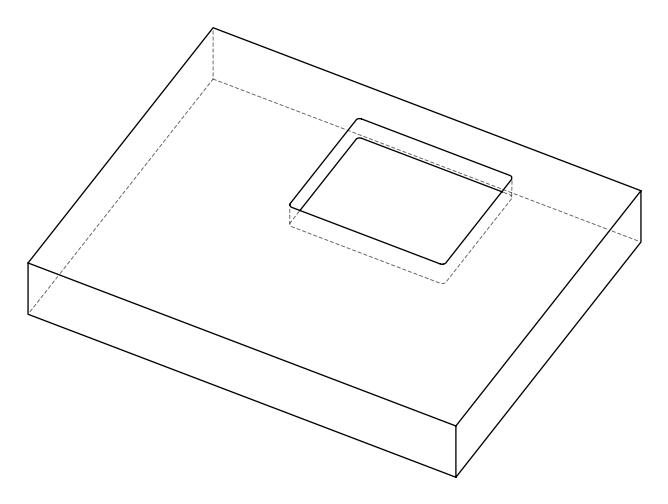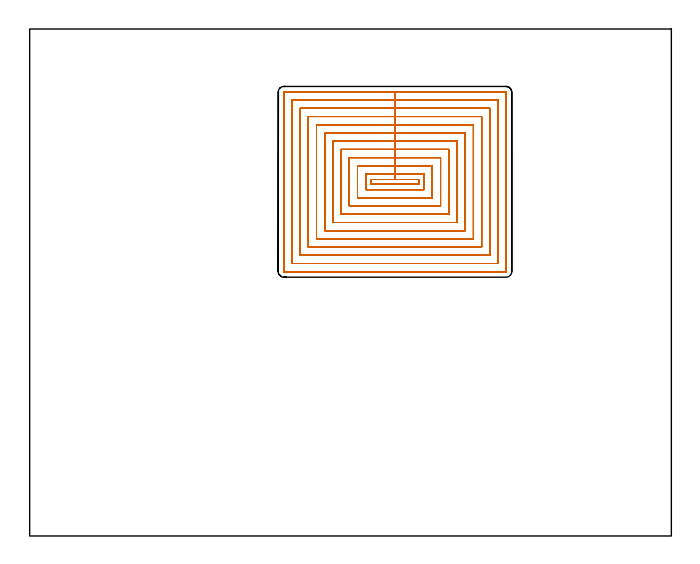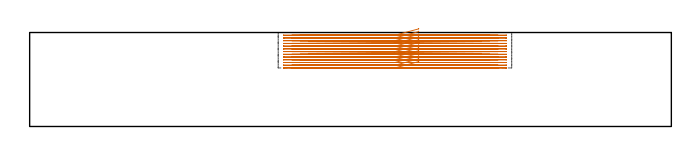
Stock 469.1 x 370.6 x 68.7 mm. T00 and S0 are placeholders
(PLAN: 1 operations, 0 tool changes, 104.3 min)
(1 MILL_RECTANGULAR_POCKET | POCKET_RECTANGULAR_STRAIGHT | NXT0201_009 | Follow Part, ap 2, ae 75% | 104.34 min | 616056 mm3)
(TOOL NXT0201_009 | ENDMILL 8mm [2P460-0800-NA 1630] | D8 FL26 Z6)
(OP 1 MILL_RECTANGULAR_POCKET)
G17 G21 G94 G90
T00 M6
G54
G17 G0 G90 X284.4 Y259.318 S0 M3
G43 Z78.7 H1
Z71.7
G94 G1 Y260.6 Z71.357 F250.
X267.05 Z66.708
X249.7 F500.
Y257.2
X284.4
Y260.6
X267.05
Y264.6
X245.7
Y253.2
X288.4
Y264.6
X267.05
Y270.6
X239.7
Y247.2
X294.4
Y270.6
X267.05
Y276.6
X233.7
Y241.2
X300.4
Y276.6
X267.05
Y282.6
X227.7
Y235.2
X306.4
Y282.6
X267.05
Y288.6
X221.7
Y229.2
X312.4
Y288.6
X267.05
Y294.6
X215.7
Y223.2
X318.4
Y294.6
X267.05
Y300.6
X209.7
Y217.2
X324.4
Y300.6
X267.05
Y306.6
X203.7
Y211.2
X330.4
Y306.6
X267.05
Y312.6
X197.7
Y205.2
X336.4
Y312.6
X267.05
Y318.6
X191.7
Y199.2
X342.4
Y318.6
X267.05
Y324.6
X185.8
X185.745 Y324.595
X185.705 Y324.555
X185.7 Y324.5
Y193.3
X185.705 Y193.245
X185.745 Y193.205
X185.8 Y193.2
X348.3
X348.355 Y193.205
X348.395 Y193.245
X348.4 Y193.3
Y324.5
X348.395 Y324.555
X348.355 Y324.595
X348.3 Y324.6
X267.05
X266.05
G0 X284.4 Y259.318 Z69.708
G1 Y260.6 Z69.364 F250.
X267.05 Z64.715
X249.7 F500.
Y257.2
X284.4
Y260.6
X267.05
Y264.6
X245.7
Y253.2
X288.4
Y264.6
X267.05
Y270.6
X239.7
Y247.2
X294.4
Y270.6
X267.05
Y276.6
X233.7
Y241.2
X300.4
Y276.6
X267.05
Y282.6
X227.7
Y235.2
X306.4
Y282.6
X267.05
Y288.6
X221.7
Y229.2
X312.4
Y288.6
X267.05
Y294.6
X215.7
Y223.2
X318.4
Y294.6
X267.05
Y300.6
X209.7
Y217.2
X324.4
Y300.6
X267.05
Y306.6
X203.7
Y211.2
X330.4
Y306.6
X267.05
Y312.6
X197.7
Y205.2
X336.4
Y312.6
X267.05
Y318.6
X191.7
Y199.2
X342.4
Y318.6
X267.05
Y324.6
X185.8
X185.745 Y324.595
X185.705 Y324.555
X185.7 Y324.5
Y193.3
X185.705 Y193.245
X185.745 Y193.205
X185.8 Y193.2
X348.3
X348.355 Y193.205
X348.395 Y193.245
X348.4 Y193.3
Y324.5
X348.395 Y324.555
X348.355 Y324.595
X348.3 Y324.6
X267.05
X266.05
G0 X284.4 Y259.318 Z67.715
G1 Y260.6 Z67.372 F250.
X267.05 Z62.723
X249.7 F500.
Y257.2
X284.4
Y260.6
X267.05
Y264.6
X245.7
Y253.2
X288.4
Y264.6
X267.05
Y270.6
X239.7
Y247.2
X294.4
Y270.6
X267.05
Y276.6
X233.7
Y241.2
X300.4
Y276.6
X267.05
Y282.6
X227.7
Y235.2
X306.4
Y282.6
X267.05
Y288.6
X221.7
Y229.2
X312.4
Y288.6
X267.05
Y294.6
X215.7
Y223.2
X318.4
Y294.6
X267.05
Y300.6
X209.7
Y217.2
X324.4
Y300.6
X267.05
Y306.6
X203.7
Y211.2
X330.4
Y306.6
X267.05
Y312.6
X197.7
Y205.2
X336.4
Y312.6
X267.05
Y318.6
X191.7
Y199.2
X342.4
Y318.6
X267.05
Y324.6
X185.8
X185.745 Y324.595
X185.705 Y324.555
X185.7 Y324.5
Y193.3
X185.705 Y193.245
X185.745 Y193.205
X185.8 Y193.2
X348.3
X348.355 Y193.205
X348.395 Y193.245
X348.4 Y193.3
Y324.5
X348.395 Y324.555
X348.355 Y324.595
X348.3 Y324.6
X267.05
X266.05
G0 X284.4 Y259.318 Z65.723
G1 Y260.6 Z65.38 F250.
X267.05 Z60.731
X249.7 F500.
Y257.2
X284.4
Y260.6
X267.05
Y264.6
X245.7
Y253.2
X288.4
Y264.6
X267.05
Y270.6
X239.7
Y247.2
X294.4
Y270.6
X267.05
Y276.6
X233.7
Y241.2
X300.4
Y276.6
X267.05
Y282.6
X227.7
Y235.2
X306.4
Y282.6
X267.05
Y288.6
X221.7
Y229.2
X312.4
Y288.6
X267.05
Y294.6
X215.7
Y223.2
X318.4
Y294.6
X267.05
Y300.6
X209.7
Y217.2
X324.4
Y300.6
X267.05
Y306.6
X203.7
Y211.2
X330.4
Y306.6
X267.05
Y312.6
X197.7
Y205.2
X336.4
Y312.6
X267.05
Y318.6
X191.7
Y199.2
X342.4
Y318.6
X267.05
Y324.6
X185.8
X185.745 Y324.595
X185.705 Y324.555
X185.7 Y324.5
Y193.3
X185.705 Y193.245
X185.745 Y193.205
X185.8 Y193.2
X348.3
X348.355 Y193.205
X348.395 Y193.245
X348.4 Y193.3
Y324.5
X348.395 Y324.555
X348.355 Y324.595
X348.3 Y324.6
X267.05
X266.05
G0 X284.4 Y259.318 Z63.731
G1 Y260.6 Z63.387 F250.
X267.05 Z58.738
X249.7 F500.
Y257.2
X284.4
Y260.6
X267.05
Y264.6
X245.7
Y253.2
X288.4
Y264.6
X267.05
Y270.6
X239.7
Y247.2
X294.4
Y270.6
X267.05
Y276.6
X233.7
Y241.2
X300.4
Y276.6
X267.05
Y282.6
X227.7
Y235.2
X306.4
Y282.6
X267.05
Y288.6
X221.7
Y229.2
X312.4
Y288.6
X267.05
Y294.6
X215.7
Y223.2
X318.4
Y294.6
X267.05
Y300.6
X209.7
Y217.2
X324.4
Y300.6
X267.05
Y306.6
X203.7
Y211.2
X330.4
Y306.6
X267.05
Y312.6
X197.7
Y205.2
X336.4
Y312.6
X267.05
Y318.6
X191.7
Y199.2
X342.4
Y318.6
X267.05
Y324.6
X185.8
X185.745 Y324.595
X185.705 Y324.555
X185.7 Y324.5
Y193.3
X185.705 Y193.245
X185.745 Y193.205
X185.8 Y193.2
X348.3
X348.355 Y193.205
X348.395 Y193.245
X348.4 Y193.3
Y324.5
X348.395 Y324.555
X348.355 Y324.595
X348.3 Y324.6
X267.05
X266.05
G0 X284.4 Y259.318 Z61.738
G1 Y260.6 Z61.395 F250.
X267.05 Z56.746
X249.7 F500.
Y257.2
X284.4
Y260.6
X267.05
Y264.6
X245.7
Y253.2
X288.4
Y264.6
X267.05
Y270.6
X239.7
Y247.2
X294.4
Y270.6
X267.05
Y276.6
X233.7
Y241.2
X300.4
Y276.6
X267.05
Y282.6
X227.7
Y235.2
X306.4
Y282.6
X267.05
Y288.6
X221.7
Y229.2
X312.4
Y288.6
X267.05
Y294.6
X215.7
Y223.2
X318.4
Y294.6
X267.05
Y300.6
X209.7
Y217.2
X324.4
Y300.6
X267.05
Y306.6
X203.7
Y211.2
X330.4
Y306.6
X267.05
Y312.6
X197.7
Y205.2
X336.4
Y312.6
X267.05
Y318.6
X191.7
Y199.2
X342.4
Y318.6
X267.05
Y324.6
X185.8
X185.745 Y324.595
X185.705 Y324.555
X185.7 Y324.5
Y193.3
X185.705 Y193.245
X185.745 Y193.205
X185.8 Y193.2
X348.3
X348.355 Y193.205
X348.395 Y193.245
X348.4 Y193.3
Y324.5
X348.395 Y324.555
X348.355 Y324.595
X348.3 Y324.6
X267.05
X266.05
G0 X284.4 Y259.318 Z59.746
G1 Y260.6 Z59.403 F250.
X267.05 Z54.754
X249.7 F500.
Y257.2
X284.4
Y260.6
X267.05
Y264.6
X245.7
Y253.2
X288.4
Y264.6
X267.05
Y270.6
X239.7
Y247.2
X294.4
Y270.6
X267.05
Y276.6
X233.7
Y241.2
X300.4
Y276.6
X267.05
Y282.6
X227.7
Y235.2
X306.4
Y282.6
X267.05
Y288.6
X221.7
Y229.2
X312.4
Y288.6
X267.05
Y294.6
X215.7
Y223.2
X318.4
Y294.6
X267.05
Y300.6
X209.7
Y217.2
X324.4
Y300.6
X267.05
Y306.6
X203.7
Y211.2
X330.4
Y306.6
X267.05
Y312.6
X197.7
Y205.2
X336.4
Y312.6
X267.05
Y318.6
X191.7
Y199.2
X342.4
Y318.6
X267.05
Y324.6
X185.8
X185.745 Y324.595
X185.705 Y324.555
X185.7 Y324.5
Y193.3
X185.705 Y193.245
X185.745 Y193.205
X185.8 Y193.2
X348.3
X348.355 Y193.205
X348.395 Y193.245
X348.4 Y193.3
Y324.5
X348.395 Y324.555
X348.355 Y324.595
X348.3 Y324.6
X267.05
X266.05
G0 X284.4 Y259.318 Z57.754
G1 Y260.6 Z57.41 F250.
X267.05 Z52.761
X249.7 F500.
Y257.2
X284.4
Y260.6
X267.05
Y264.6
X245.7
Y253.2
X288.4
Y264.6
X267.05
Y270.6
X239.7
Y247.2
X294.4
Y270.6
X267.05
Y276.6
X233.7
Y241.2
X300.4
Y276.6
X267.05
Y282.6
X227.7
Y235.2
X306.4
Y282.6
X267.05
Y288.6
X221.7
Y229.2
X312.4
Y288.6
X267.05
Y294.6
X215.7
Y223.2
X318.4
Y294.6
X267.05
Y300.6
X209.7
Y217.2
X324.4
Y300.6
X267.05
Y306.6
X203.7
Y211.2
X330.4
Y306.6
X267.05
Y312.6
X197.7
Y205.2
X336.4
Y312.6
X267.05
Y318.6
X191.7
Y199.2
X342.4
Y318.6
X267.05
Y324.6
X185.8
X185.745 Y324.595
X185.705 Y324.555
X185.7 Y324.5
Y193.3
X185.705 Y193.245
X185.745 Y193.205
X185.8 Y193.2
X348.3
X348.355 Y193.205
X348.395 Y193.245
X348.4 Y193.3
Y324.5
X348.395 Y324.555
X348.355 Y324.595
X348.3 Y324.6
X267.05
X266.05
G0 X284.4 Y259.318 Z55.761
G1 Y260.6 Z55.418 F250.
X267.05 Z50.769
X249.7 F500.
Y257.2
X284.4
Y260.6
X267.05
Y264.6
X245.7
Y253.2
X288.4
Y264.6
X267.05
Y270.6
X239.7
Y247.2
X294.4
Y270.6
X267.05
Y276.6
X233.7
Y241.2
X300.4
Y276.6
X267.05
Y282.6
X227.7
Y235.2
X306.4
Y282.6
X267.05
Y288.6
X221.7
Y229.2
X312.4
Y288.6
X267.05
Y294.6
X215.7
Y223.2
X318.4
Y294.6
X267.05
Y300.6
X209.7
Y217.2
X324.4
Y300.6
X267.05
Y306.6
X203.7
Y211.2
X330.4
Y306.6
X267.05
Y312.6
X197.7
Y205.2
X336.4
Y312.6
X267.05
Y318.6
X191.7
Y199.2
X342.4
Y318.6
X267.05
Y324.6
X185.8
X185.745 Y324.595
X185.705 Y324.555
X185.7 Y324.5
Y193.3
X185.705 Y193.245
X185.745 Y193.205
X185.8 Y193.2
X348.3
X348.355 Y193.205
X348.395 Y193.245
X348.4 Y193.3
Y324.5
X348.395 Y324.555
X348.355 Y324.595
X348.3 Y324.6
X267.05
X266.05
G0 X284.4 Y259.318 Z53.769
G1 Y260.6 Z53.426 F250.
X267.05 Z48.777
X249.7 F500.
Y257.2
X284.4
Y260.6
X267.05
Y264.6
X245.7
Y253.2
X288.4
Y264.6
X267.05
Y270.6
X239.7
Y247.2
X294.4
Y270.6
X267.05
Y276.6
X233.7
Y241.2
X300.4
Y276.6
X267.05
Y282.6
X227.7
Y235.2
X306.4
Y282.6
X267.05
Y288.6
X221.7
Y229.2
X312.4
Y288.6
X267.05
Y294.6
X215.7
Y223.2
X318.4
Y294.6
X267.05
Y300.6
X209.7
Y217.2
X324.4
Y300.6
X267.05
Y306.6
X203.7
Y211.2
X330.4
Y306.6
X267.05
Y312.6
X197.7
Y205.2
X336.4
Y312.6
X267.05
Y318.6
X191.7
Y199.2
X342.4
Y318.6
X267.05
Y324.6
X185.8
X185.745 Y324.595
X185.705 Y324.555
X185.7 Y324.5
Y193.3
X185.705 Y193.245
X185.745 Y193.205
X185.8 Y193.2
X348.3
X348.355 Y193.205
X348.395 Y193.245
X348.4 Y193.3
Y324.5
X348.395 Y324.555
X348.355 Y324.595
X348.3 Y324.6
X267.05
X266.05
G0 X284.4 Y259.318 Z51.777
G1 Y260.6 Z51.434 F250.
X267.05 Z46.785
X249.7 F500.
Y257.2
X284.4
Y260.6
X267.05
Y264.6
X245.7
Y253.2
X288.4
Y264.6
X267.05
Y270.6
X239.7
Y247.2
X294.4
Y270.6
X267.05
Y276.6
X233.7
Y241.2
X300.4
Y276.6
X267.05
Y282.6
X227.7
Y235.2
X306.4
Y282.6
X267.05
Y288.6
X221.7
Y229.2
X312.4
Y288.6
X267.05
Y294.6
X215.7
Y223.2
X318.4
Y294.6
X267.05
Y300.6
X209.7
Y217.2
X324.4
Y300.6
X267.05
Y306.6
X203.7
Y211.2
X330.4
Y306.6
X267.05
Y312.6
X197.7
Y205.2
X336.4
Y312.6
X267.05
Y318.6
X191.7
Y199.2
X342.4
Y318.6
X267.05
Y324.6
X185.8
X185.745 Y324.595
X185.705 Y324.555
X185.7 Y324.5
Y193.3
X185.705 Y193.245
X185.745 Y193.205
X185.8 Y193.2
X348.3
X348.355 Y193.205
X348.395 Y193.245
X348.4 Y193.3
Y324.5
X348.395 Y324.555
X348.355 Y324.595
X348.3 Y324.6
X267.05
X266.05
G0 X284.4 Y259.318 Z49.785
G1 Y260.6 Z49.441 F250.
X267.05 Z44.792
X249.7 F500.
Y257.2
X284.4
Y260.6
X267.05
Y264.6
X245.7
Y253.2
X288.4
Y264.6
X267.05
Y270.6
X239.7
Y247.2
X294.4
Y270.6
X267.05
Y276.6
X233.7
Y241.2
X300.4
Y276.6
X267.05
Y282.6
X227.7
Y235.2
X306.4
Y282.6
X267.05
Y288.6
X221.7
Y229.2
X312.4
Y288.6
X267.05
Y294.6
X215.7
Y223.2
X318.4
Y294.6
X267.05
Y300.6
X209.7
Y217.2
X324.4
Y300.6
X267.05
Y306.6
X203.7
Y211.2
X330.4
Y306.6
X267.05
Y312.6
X197.7
Y205.2
X336.4
Y312.6
X267.05
Y318.6
X191.7
Y199.2
X342.4
Y318.6
X267.05
Y324.6
X185.8
X185.745 Y324.595
X185.705 Y324.555
X185.7 Y324.5
Y193.3
X185.705 Y193.245
X185.745 Y193.205
X185.8 Y193.2
X348.3
X348.355 Y193.205
X348.395 Y193.245
X348.4 Y193.3
Y324.5
X348.395 Y324.555
X348.355 Y324.595
X348.3 Y324.6
X267.05
X266.05
G0 X284.4 Y259.318 Z47.792
G1 Y260.6 Z47.449 F250.
X267.05 Z42.8
X249.7 F500.
Y257.2
X284.4
Y260.6
X267.05
Y264.6
X245.7
Y253.2
X288.4
Y264.6
X267.05
Y270.6
X239.7
Y247.2
X294.4
Y270.6
X267.05
Y276.6
X233.7
Y241.2
X300.4
Y276.6
X267.05
Y282.6
X227.7
Y235.2
X306.4
Y282.6
X267.05
Y288.6
X221.7
Y229.2
X312.4
Y288.6
X267.05
Y294.6
X215.7
Y223.2
X318.4
Y294.6
X267.05
Y300.6
X209.7
Y217.2
X324.4
Y300.6
X267.05
Y306.6
X203.7
Y211.2
X330.4
Y306.6
X267.05
Y312.6
X197.7
Y205.2
X336.4
Y312.6
X267.05
Y318.6
X191.7
Y199.2
X342.4
Y318.6
X267.05
Y324.6
X185.8
X185.745 Y324.595
X185.705 Y324.555
X185.7 Y324.5
Y193.3
X185.705 Y193.245
X185.745 Y193.205
X185.8 Y193.2
X348.3
X348.355 Y193.205
X348.395 Y193.245
X348.4 Y193.3
Y324.5
X348.395 Y324.555
X348.355 Y324.595
X348.3 Y324.6
X267.05
X266.05
G0 Z78.7
M5
M2
